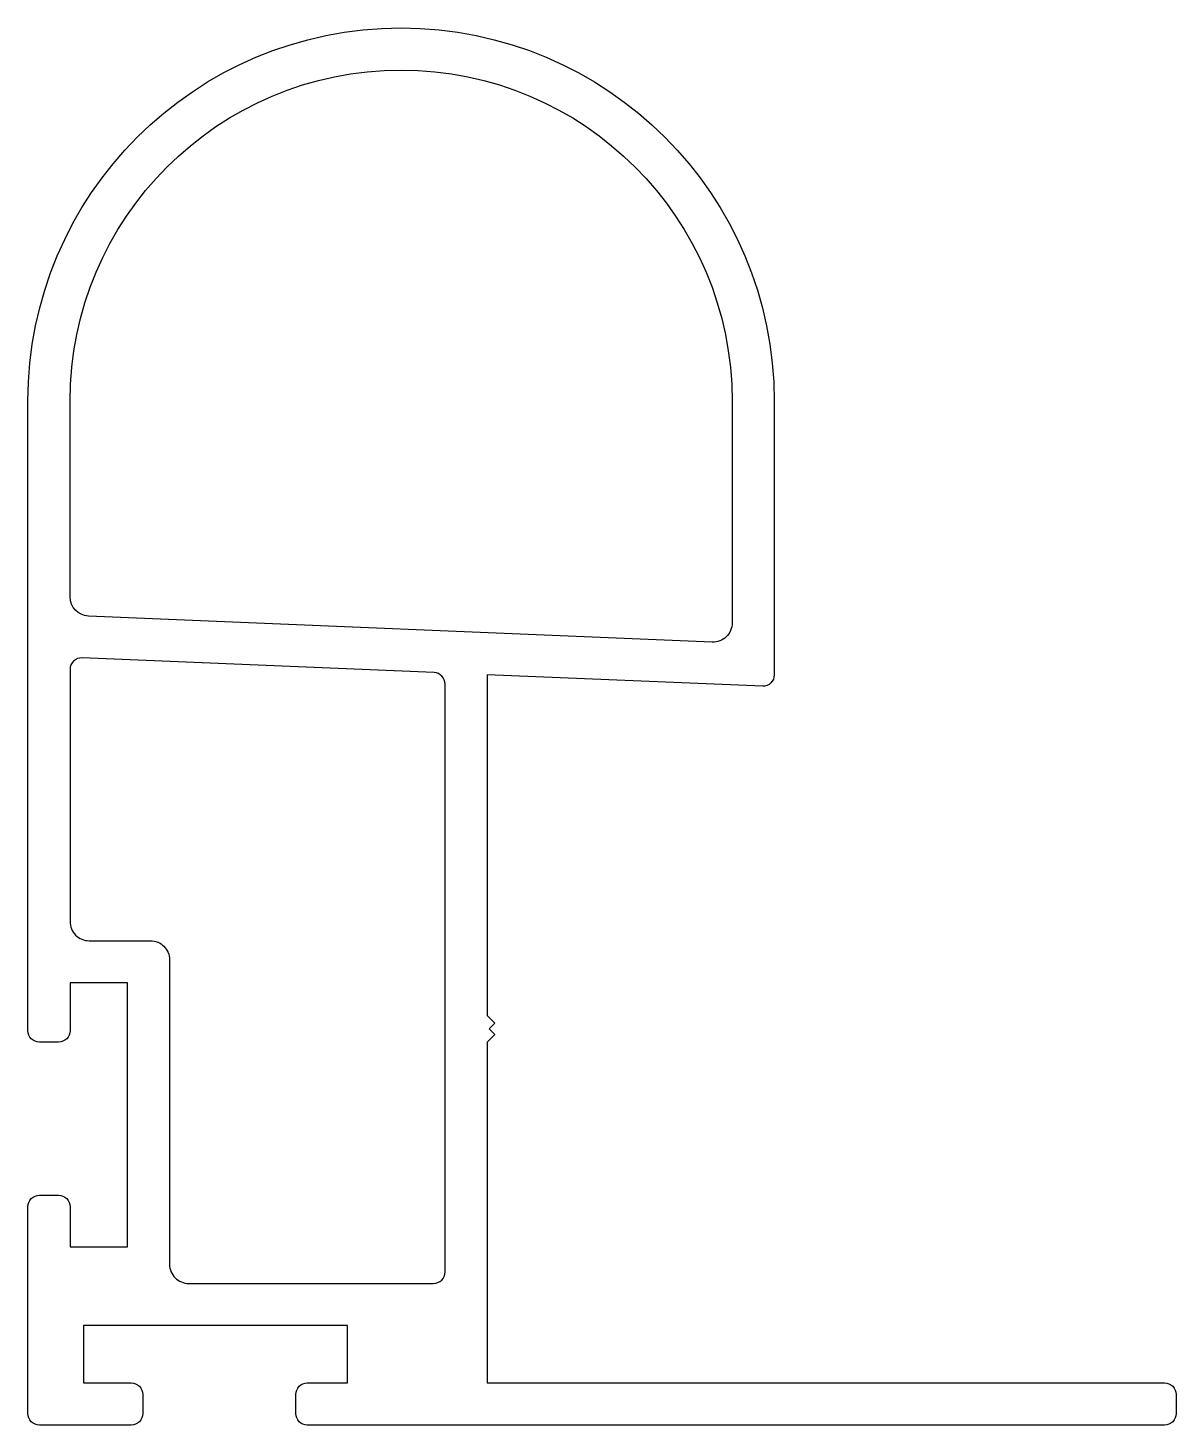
# Model space of a CAD drawing. Extents: x 937.4 to 967.4, y -13.7 to 22.8.
import ezdxf

# ---------------------------------------------------------------- set-up
doc = ezdxf.new("R2010")
doc.units = 0
doc.header["$LTSCALE"] = 15
doc.layers.get('0').update_dxf_attribs({"linetype": 'CONTINUOUS'})

msp = doc.modelspace()

# ---------------------------------------------------------------- linework, layer by layer
at = {"ltscale": 0.05}
for points in [[(949.577, -3.215), (949.427, -3.365), (949.577, -3.515), (949.377, -3.715), (949.377, -12.615), (967.077, -12.615, -0.414214), (967.377, -12.915), (967.377, -13.415, -0.414214), (967.077, -13.715), (944.677, -13.715, -0.414214), (944.377, -13.415), (944.377, -12.915, -0.414214), (944.677, -12.615), (945.727, -12.615), (945.727, -11.115), (938.827, -11.115), (938.827, -12.615), (940.077, -12.615, -0.414214), (940.377, -12.915), (940.377, -13.415, -0.414214), (940.077, -13.715), (937.677, -13.715, -0.414214), (937.377, -13.415), (937.377, -8.011, -0.414214), (937.677, -7.711), (938.177, -7.711, -0.414214), (938.477, -8.011), (938.477, -9.061), (939.977, -9.061), (939.977, -2.161), (938.477, -2.161), (938.477, -3.411, -0.414214), (938.177, -3.711), (937.677, -3.711, -0.414214), (937.377, -3.411), (937.377, 13.035, -1), (956.877, 13.035), (956.877, 5.885, -0.414214), (956.577, 5.585), (949.377, 5.885), (949.377, -3.015)], [(955.777, 13.035), (955.777, 7.241, -0.426464), (955.256, 6.741), (938.956, 7.421, -0.402069), (938.477, 7.92), (938.477, 13.035, -1)], [(938.477, -0.561, 0.414214), (938.977, -1.061), (940.577, -1.061, -0.414214), (941.077, -1.561), (941.077, -9.515, 0.414214), (941.577, -10.015), (947.977, -10.015, 0.414214), (948.277, -9.715), (948.277, 5.643, 0.402069), (947.99, 5.943), (938.79, 6.327, 0.426464), (938.477, 6.027)]]:
    msp.add_lwpolyline(points, format="xyb", close=True, dxfattribs=at)

doc.saveas('drawing.dxf')
